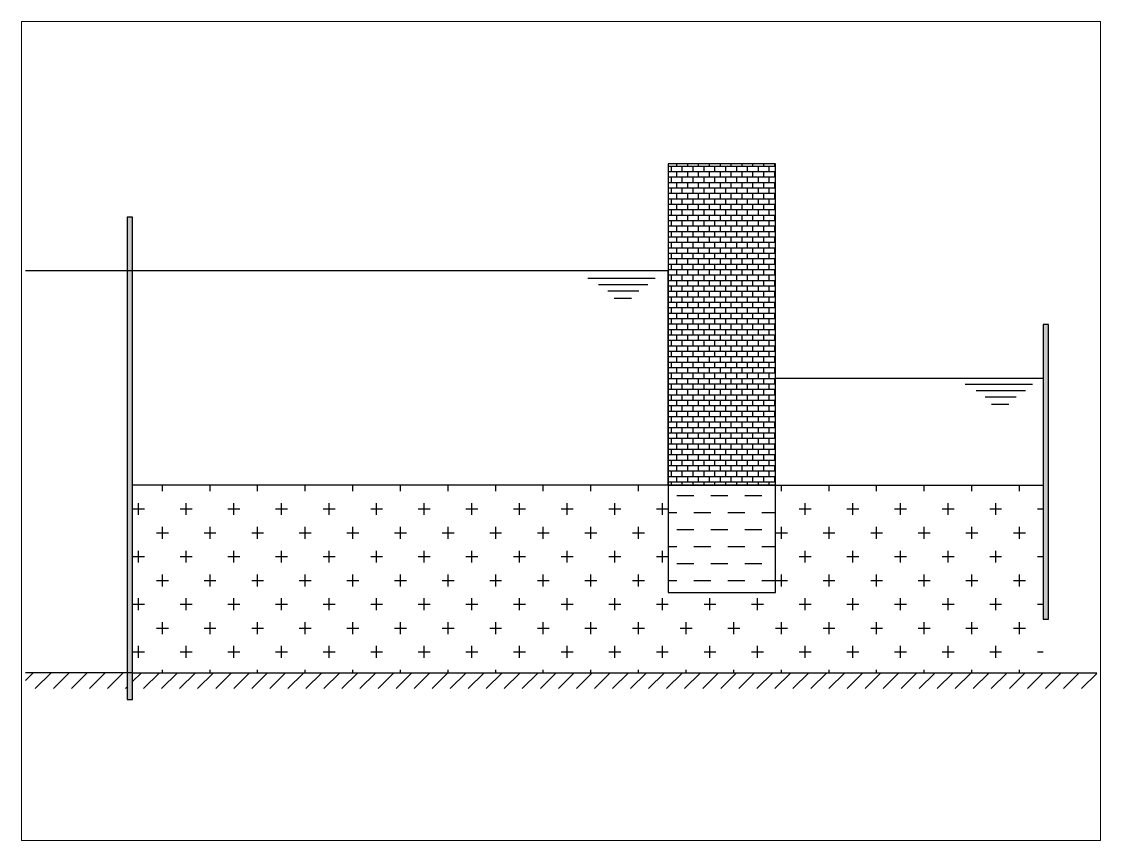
# Paper-space layout 'Presentación1' of a CAD drawing. Header units: millimetres. Extents: x 26 to 231, y 20 to 176.
# The model-space entities are those that its viewports show. They can reach past a viewport. Long polylines and large blocks are cut down to what shows.
import ezdxf

# ---------------------------------------------------------------- set-up
doc = ezdxf.new("R2010")
doc.units = ezdxf.units.MM

msp = doc.modelspace()

# ---------------------------------------------------------------- hatches: boundary and pattern name
h = msp.add_hatch()
h.set_pattern_fill('AR-B816', color=256, scale=0.0005)
h.paths.add_polyline_path([(12, 10), (10, 10), (10, 4), (12, 4), (12, 6)])
h = msp.add_hatch()
h.set_pattern_fill('ANGLE', color=256)
h.set_pattern_definition([(0, (0, 0), (0, 6.985), [5.08, -1.905]), (90, (0, 0), (-6.985, 4e-16), [5.08, -1.905])])
h.paths.add_polyline_path([(0, 0), (0, 9), (-0.1, 9), (-0.1, 0)])
h = msp.add_hatch(color=256)
h.dxf.hatch_style = 1
h.paths.add_polyline_path([(0, 0), (0, 9), (-0.1, 9), (-0.1, 0)])
at = {"lineweight": 50}
h = msp.add_hatch(color=256, dxfattribs=at)
h.dxf.hatch_style = 1
h.paths.add_polyline_path([(17.1, 7), (17, 7), (17, 1.5), (17.1, 1.5)])
h = msp.add_hatch()
h.set_pattern_fill('CROSS', color=256, scale=0.07)
h.paths.add_polyline_path([(10, 4), (0, 4), (0, 0.5), (17, 0.5), (17, 1.5), (17, 4), (12, 4), (12, 2), (10, 2)])
h = msp.add_hatch()
h.set_pattern_fill('DASH', color=256, scale=0.1)
h.paths.add_polyline_path([(12, 4), (10, 4), (10, 2), (12, 2)])
h = msp.add_hatch()
h.set_pattern_fill('ANSI31', color=256, scale=0.075)
h.paths.add_polyline_path([(18, 0.5), (0, 0.5), (0, 0.204), (18, 0.204)])
h.paths.add_polyline_path([(-0.1, 0.5), (-2, 0.5), (-2, 0.204), (-0.1, 0.204)])

# ---------------------------------------------------------------- linework, layer by layer
for p, q in [((0, 8), (-2, 8)), ((10, 8), (0, 8)), ((8.496, 7.863), (9.756, 7.863)), ((10, 4), (10, 8)), ((8.7, 7.744), (9.62, 7.744)), ((8.871, 7.625), (9.449, 7.625)), ((8.99, 7.489), (9.313, 7.489)), ((12, 4), (12, 6)), ((12, 6), (17, 6)), ((15.544, 5.889), (16.803, 5.889)), ((15.748, 5.77), (16.667, 5.77)), ((15.918, 5.651), (16.497, 5.651)), ((16.037, 5.515), (16.361, 5.515)), ((10, 4), (0, 4)), ((12, 4), (17, 4)), ((0, 0.5), (-2, 0.5)), ((0, 0), (0, 0.5)), ((0, 0.5), (17, 0.5)), ((17, 0.5), (18, 0.5))]:
    msp.add_line(p, q)
for points in [[(10, 4), (12, 4), (12, 10), (10, 10)], [(-0.1, 0), (0, 0), (0, 9), (-0.1, 9)], [(17, 1.5), (17.1, 1.5), (17.1, 7), (17, 7)], [(10, 2), (12, 2), (12, 4), (10, 4)]]:
    msp.add_lwpolyline(points, close=True)

psp = doc.layouts.new('Presentación1')

# ---------------------------------------------------------------- viewports
at = {"layer": '0', "lineweight": 50}
psp.add_viewport(center=(128.5, 97.5), size=(205.6, 156), view_center_point=(7.998, 5.012), view_height=15.28265, dxfattribs=at)

doc.saveas('drawing.dxf')
